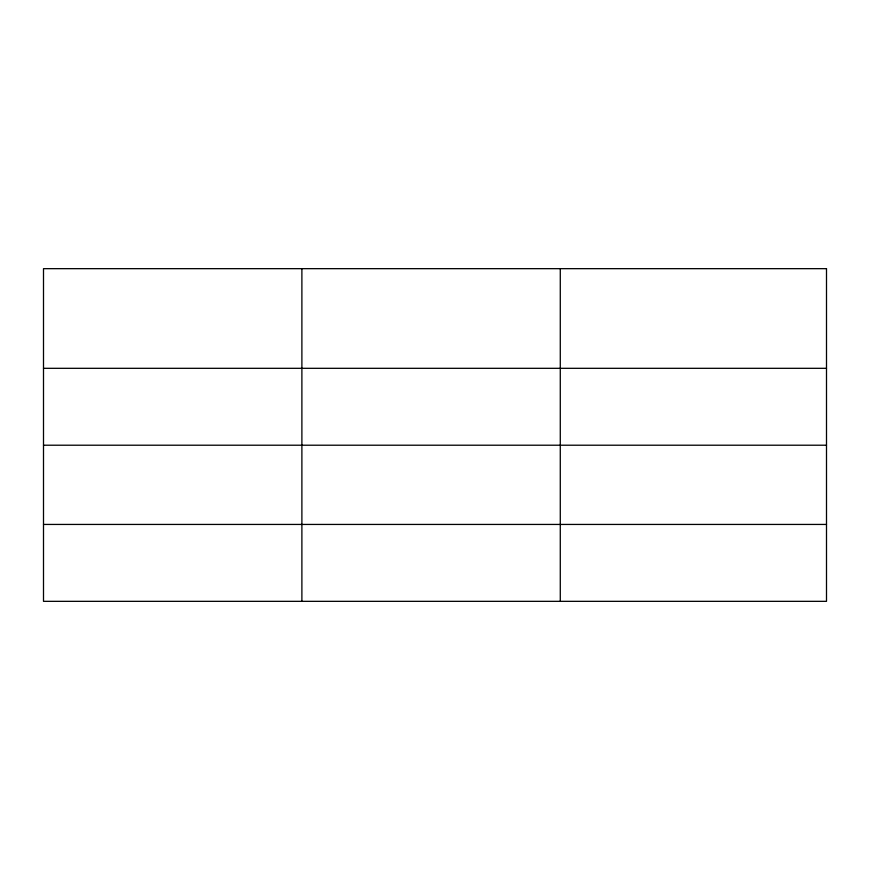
<?xml version="1.0" encoding="UTF-8"?>
<svg xmlns="http://www.w3.org/2000/svg" width="870" height="870" viewBox="0 0 870 870"><rect width="100%" height="100%" fill="white"/><g stroke="black" fill="none" stroke-linecap="round" stroke-linejoin="round"><path stroke-width="1.3" d="M43.5 368.314L826.5 368.314M43.5 445.212L826.5 445.212M43.5 524.436L826.5 524.436M560.28 268.667L560.28 601.333M301.89 268.667L301.89 601.333M826.5 268.667L43.5 268.667L43.5 601.333L826.5 601.333L826.5 268.667"/></g></svg>
